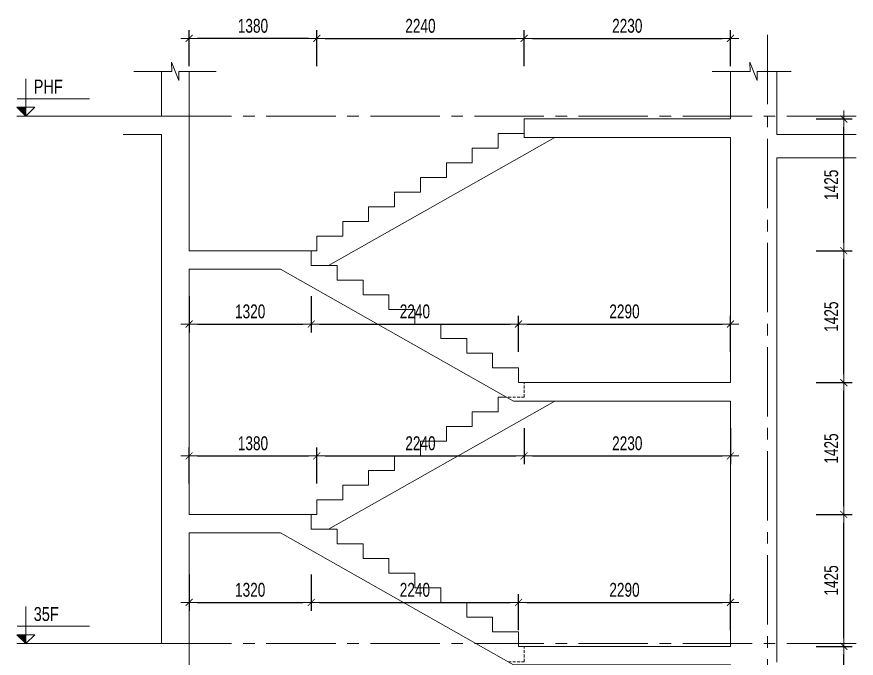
# Model space of a CAD drawing. Header units: millimetres. Extents: x -179076 to 254975, y -18667 to 296191.
# Drawn here: x 86199 to 95271, y 103619 to 110551 of the extents above; entities that cross this region are included whole.
import ezdxf

# ---------------------------------------------------------------- set-up
doc = ezdxf.new("R2010")
doc.units = ezdxf.units.MM
doc.linetypes.add('CENTER2', pattern=[1.125, 0.75, -0.125, 0.125, -0.125])
doc.linetypes.add('HIDDEN2', pattern=[4.7625, 3.175, -1.5875])
doc.layers.get('Defpoints').update_dxf_attribs({"color": 151, "lineweight": 9})
for name, color, linetype, lineweight in [('NDC_S_ANNO', 7, 'Continuous', 20), ('NDC_S_AXIS', 5, 'CENTER2', 13), ('NDC_S_CONTINUOUS', 3, 'Continuous', 20), ('NDC_S_DIM', 1, 'Continuous', 15), ('NDC_S_HIDDEN', 8, 'HIDDEN2', 13), ('NDC_S_SLAB', 2, 'Continuous', 20), ('NDC_S_SYMBOL', 1, 'Continuous', 15), ('NDC_S_TEXT SYMBOL', 7, 'Continuous', 20), ('NDC_S_VN TEXT', 7, 'Continuous', 20)]:
    doc.layers.add(name, color=color, linetype=linetype, lineweight=lineweight)
doc.styles.add('NDC_ANNO', font='', dxfattribs={"width": 0.8})
doc.styles.add('NDC_DIM', font='', dxfattribs={"width": 0.75})
doc.styles.get('NDC_ANNO').set_extended_font_data('Dotum')
doc.styles.get('NDC_DIM').set_extended_font_data('Dotum')
doc.dimstyles.new('NDC_dim_60', dxfattribs={"dimscale": 60, "dimtxt": 2.5, "dimasz": 1.5, "dimexe": 1.5, "dimexo": 2.5, "dimgap": 1, "dimtad": 1, "dimdec": 0, "dimzin": 0, "dimdsep": 46, "dimtxsty": 'NDC_DIM', "dimblk": 'DIMMARK', "dimcen": 0.09, "dimdle": 1.2, "dimclrd": 1, "dimclre": 1, "dimclrt": 3, "dimadec": 0, "dimazin": 0, "dimtfac": 1, "dimtdec": 0, "dimtix": 1, "dimtofl": 0, "dimtmove": 0, "dimatfit": 3, "dimfxl": 5, "dimfxlon": 1, "dimtolj": 1, "dimtzin": 0, "dimarcsym": 0})

# ---------------------------------------------------------------- blocks, each defined once
blk = doc.blocks.new('kata_block_CT')
at = {"layer": 'NDC_S_ANNO'}
blk.add_hatch(color=3, dxfattribs=at).paths.add_polyline_path([(0, 1.6), (-1.61, 1.6), (0, 0)])
at = {"layer": 'NDC_S_ANNO', "ltscale": 50}
h = blk.add_hatch(dxfattribs=at)
h.set_pattern_fill('ANSI31', color=256, scale=1.406, style=0)
h.paths.add_polyline_path([(0, 1.6), (0, 0), (1.61, 1.6)])
for p, q in [((-1.59, 3.14), (11.47, 3.14)), ((11.56, 0), (-1.64, 0))]:
    blk.add_line(p, q, dxfattribs=at)
for points in [[(0, 6.69), (0, 0)], [(0, 0), (-1.61, 1.6), (0, 1.6)], [(0, 0), (1.61, 1.6), (0, 1.6)]]:
    blk.add_lwpolyline(points, dxfattribs=at)
at = {"layer": 'NDC_S_ANNO', "color": 8, "ltscale": 50}
blk.add_lwpolyline([(0, 0), (-1.61, 1.6), (0, 1.6)], dxfattribs=at)
at = {"layer": 'NDC_S_TEXT SYMBOL', "color": 3, "style": 'NDC_ANNO', "width": 0.8}
blk.add_attdef('CT', (1.41, 4.07), '', height=2.5, dxfattribs=at)
blk = doc.blocks.new('DIMMARK')
at = {"layer": 'NDC_S_DIM', "color": 1}
blk.add_line((-1.5, 0), (1, 0), dxfattribs=at)
at = {"layer": 'NDC_S_DIM', "color": 2, "const_width": 0.1}
blk.add_lwpolyline([(-0.42, -0.42), (0.42, 0.42)], dxfattribs=at)
blk = doc.blocks.new('*D2973')
at = {"layer": 'Defpoints', "color": 0, "transparency": 16777216}
for p in [(88061.5, 105172.4), (89381.5, 105172.4), (89381.5, 104222.4)]:
    blk.add_point(p, dxfattribs=at)
at = {"layer": 'NDC_S_DIM', "color": 1, "lineweight": -2, "transparency": 16777216}
for p, q in [((88061.5, 104522.4), (88061.5, 104132.4)), ((89381.5, 104522.4), (89381.5, 104132.4)), ((88151.5, 104222.4), (89291.5, 104222.4))]:
    blk.add_line(p, q, dxfattribs=at)
at = {"layer": 'NDC_S_DIM', "color": 1, "lineweight": -2, "transparency": 16777216, "xscale": 90, "yscale": 90, "zscale": 90, "rotation": 180}
blk.add_blockref('DIMMARK', (88061.5, 104222.4), dxfattribs=at)
at = {"layer": 'NDC_S_DIM', "color": 1, "lineweight": -2, "transparency": 16777216, "xscale": 90, "yscale": 90, "zscale": 90}
blk.add_blockref('DIMMARK', (89381.5, 104222.4), dxfattribs=at)
at = {"layer": 'NDC_S_DIM', "color": 3, "transparency": 16777216, "insert": (88721.5, 104357.5), "char_height": 150, "attachment_point": 5, "style": 'NDC_DIM'}
blk.add_mtext('\\A1;1320', dxfattribs=at)
blk = doc.blocks.new('*D2930')
at = {"layer": 'Defpoints', "color": 0, "transparency": 16777216}
for p in [(89381.5, 105172.4), (91621.5, 104222.4), (91621.5, 103747.4)]:
    blk.add_point(p, dxfattribs=at)
at = {"layer": 'NDC_S_DIM', "color": 1, "lineweight": -2, "transparency": 16777216}
for p, q in [((89381.5, 104522.4), (89381.5, 104132.4)), ((91621.5, 103922.4), (91621.5, 104312.4)), ((89471.5, 104222.4), (91531.5, 104222.4))]:
    blk.add_line(p, q, dxfattribs=at)
at = {"layer": 'NDC_S_DIM', "color": 1, "lineweight": -2, "transparency": 16777216, "xscale": 90, "yscale": 90, "zscale": 90, "rotation": 180}
blk.add_blockref('DIMMARK', (89381.5, 104222.4), dxfattribs=at)
at = {"layer": 'NDC_S_DIM', "color": 1, "lineweight": -2, "transparency": 16777216, "xscale": 90, "yscale": 90, "zscale": 90}
blk.add_blockref('DIMMARK', (91621.5, 104222.4), dxfattribs=at)
at = {"layer": 'NDC_S_DIM', "color": 3, "transparency": 16777216, "insert": (90501.5, 104357.5), "char_height": 150, "attachment_point": 5, "style": 'NDC_DIM'}
blk.add_mtext('\\A1;2240', dxfattribs=at)
blk = doc.blocks.new('*D2931')
at = {"layer": 'Defpoints', "color": 0, "transparency": 16777216}
for p in [(93911.5, 104222.4), (91621.5, 103747.4), (93911.5, 103747.4)]:
    blk.add_point(p, dxfattribs=at)
at = {"layer": 'NDC_S_DIM', "color": 1, "lineweight": -2, "transparency": 16777216}
for p, q in [((91621.5, 103922.4), (91621.5, 104312.4)), ((93911.5, 103922.4), (93911.5, 104312.4)), ((91711.5, 104222.4), (93821.5, 104222.4))]:
    blk.add_line(p, q, dxfattribs=at)
at = {"layer": 'NDC_S_DIM', "color": 1, "lineweight": -2, "transparency": 16777216, "xscale": 90, "yscale": 90, "zscale": 90, "rotation": 180}
blk.add_blockref('DIMMARK', (91621.5, 104222.4), dxfattribs=at)
at = {"layer": 'NDC_S_DIM', "color": 1, "lineweight": -2, "transparency": 16777216, "xscale": 90, "yscale": 90, "zscale": 90}
blk.add_blockref('DIMMARK', (93911.5, 104222.4), dxfattribs=at)
at = {"layer": 'NDC_S_DIM', "color": 3, "transparency": 16777216, "insert": (92766.5, 104357.5), "char_height": 150, "attachment_point": 5, "style": 'NDC_DIM'}
blk.add_mtext('\\A1;2290', dxfattribs=at)
blk = doc.blocks.new('*D2932')
at = {"layer": 'Defpoints', "color": 0, "transparency": 16777216}
for p in [(89441.5, 105805.7), (88061.5, 105172.4), (89441.5, 105172.4)]:
    blk.add_point(p, dxfattribs=at)
at = {"layer": 'NDC_S_DIM', "color": 1, "lineweight": -2, "transparency": 16777216}
for p, q in [((88061.5, 105505.7), (88061.5, 105895.7)), ((89441.5, 105505.7), (89441.5, 105895.7)), ((88151.5, 105805.7), (89351.5, 105805.7))]:
    blk.add_line(p, q, dxfattribs=at)
at = {"layer": 'NDC_S_DIM', "color": 1, "lineweight": -2, "transparency": 16777216, "xscale": 90, "yscale": 90, "zscale": 90, "rotation": 180}
blk.add_blockref('DIMMARK', (88061.5, 105805.7), dxfattribs=at)
at = {"layer": 'NDC_S_DIM', "color": 1, "lineweight": -2, "transparency": 16777216, "xscale": 90, "yscale": 90, "zscale": 90}
blk.add_blockref('DIMMARK', (89441.5, 105805.7), dxfattribs=at)
at = {"layer": 'NDC_S_DIM', "color": 3, "transparency": 16777216, "insert": (88751.5, 105940.9), "char_height": 150, "attachment_point": 5, "style": 'NDC_DIM'}
blk.add_mtext('\\A1;1380', dxfattribs=at)
blk = doc.blocks.new('*D2933')
at = {"layer": 'Defpoints', "color": 0, "transparency": 16777216}
for p in [(91681.5, 106439.1), (91681.5, 105805.7), (89441.5, 105172.4)]:
    blk.add_point(p, dxfattribs=at)
at = {"layer": 'NDC_S_DIM', "color": 1, "lineweight": -2, "transparency": 16777216}
for p, q in [((91681.5, 106105.7), (91681.5, 105715.7)), ((89441.5, 105505.7), (89441.5, 105895.7)), ((89531.5, 105805.7), (91591.5, 105805.7))]:
    blk.add_line(p, q, dxfattribs=at)
at = {"layer": 'NDC_S_DIM', "color": 1, "lineweight": -2, "transparency": 16777216, "xscale": 90, "yscale": 90, "zscale": 90, "rotation": 180}
blk.add_blockref('DIMMARK', (89441.5, 105805.7), dxfattribs=at)
at = {"layer": 'NDC_S_DIM', "color": 1, "lineweight": -2, "transparency": 16777216, "xscale": 90, "yscale": 90, "zscale": 90}
blk.add_blockref('DIMMARK', (91681.5, 105805.7), dxfattribs=at)
at = {"layer": 'NDC_S_DIM', "color": 3, "transparency": 16777216, "insert": (90561.5, 105940.9), "char_height": 150, "attachment_point": 5, "style": 'NDC_DIM'}
blk.add_mtext('\\A1;2240', dxfattribs=at)
blk = doc.blocks.new('*D2934')
at = {"layer": 'Defpoints', "color": 0, "transparency": 16777216}
for p in [(91681.5, 106439.1), (93911.5, 106285.6), (93911.5, 105805.7)]:
    blk.add_point(p, dxfattribs=at)
at = {"layer": 'NDC_S_DIM', "color": 1, "lineweight": -2, "transparency": 16777216}
for p, q in [((91681.5, 106105.7), (91681.5, 105715.7)), ((93911.5, 106105.7), (93911.5, 105715.7)), ((91771.5, 105805.7), (93821.5, 105805.7))]:
    blk.add_line(p, q, dxfattribs=at)
at = {"layer": 'NDC_S_DIM', "color": 1, "lineweight": -2, "transparency": 16777216, "xscale": 90, "yscale": 90, "zscale": 90, "rotation": 180}
blk.add_blockref('DIMMARK', (91681.5, 105805.7), dxfattribs=at)
at = {"layer": 'NDC_S_DIM', "color": 1, "lineweight": -2, "transparency": 16777216, "xscale": 90, "yscale": 90, "zscale": 90}
blk.add_blockref('DIMMARK', (93911.5, 105805.7), dxfattribs=at)
at = {"layer": 'NDC_S_DIM', "color": 3, "transparency": 16777216, "insert": (92796.5, 105940.9), "char_height": 150, "attachment_point": 5, "style": 'NDC_DIM'}
blk.add_mtext('\\A1;2230', dxfattribs=at)
blk = doc.blocks.new('*D2935')
at = {"layer": 'Defpoints', "color": 0, "transparency": 16777216}
for p in [(88061.5, 108022.4), (89381.5, 108022.4), (89381.5, 107230.7)]:
    blk.add_point(p, dxfattribs=at)
at = {"layer": 'NDC_S_DIM', "color": 1, "lineweight": -2, "transparency": 16777216}
for p, q in [((88061.5, 107530.7), (88061.5, 107140.7)), ((89381.5, 107530.7), (89381.5, 107140.7)), ((88151.5, 107230.7), (89291.5, 107230.7))]:
    blk.add_line(p, q, dxfattribs=at)
at = {"layer": 'NDC_S_DIM', "color": 1, "lineweight": -2, "transparency": 16777216, "xscale": 90, "yscale": 90, "zscale": 90, "rotation": 180}
blk.add_blockref('DIMMARK', (88061.5, 107230.7), dxfattribs=at)
at = {"layer": 'NDC_S_DIM', "color": 1, "lineweight": -2, "transparency": 16777216, "xscale": 90, "yscale": 90, "zscale": 90}
blk.add_blockref('DIMMARK', (89381.5, 107230.7), dxfattribs=at)
at = {"layer": 'NDC_S_DIM', "color": 3, "transparency": 16777216, "insert": (88721.5, 107365.9), "char_height": 150, "attachment_point": 5, "style": 'NDC_DIM'}
blk.add_mtext('\\A1;1320', dxfattribs=at)
blk = doc.blocks.new('*D2936')
at = {"layer": 'Defpoints', "color": 0, "transparency": 16777216}
for p in [(89381.5, 108022.4), (91621.5, 107230.7), (91621.5, 106597.4)]:
    blk.add_point(p, dxfattribs=at)
at = {"layer": 'NDC_S_DIM', "color": 1, "lineweight": -2, "transparency": 16777216}
for p, q in [((89381.5, 107530.7), (89381.5, 107140.7)), ((91621.5, 106930.7), (91621.5, 107320.7)), ((89471.5, 107230.7), (91531.5, 107230.7))]:
    blk.add_line(p, q, dxfattribs=at)
at = {"layer": 'NDC_S_DIM', "color": 1, "lineweight": -2, "transparency": 16777216, "xscale": 90, "yscale": 90, "zscale": 90, "rotation": 180}
blk.add_blockref('DIMMARK', (89381.5, 107230.7), dxfattribs=at)
at = {"layer": 'NDC_S_DIM', "color": 1, "lineweight": -2, "transparency": 16777216, "xscale": 90, "yscale": 90, "zscale": 90}
blk.add_blockref('DIMMARK', (91621.5, 107230.7), dxfattribs=at)
at = {"layer": 'NDC_S_DIM', "color": 3, "transparency": 16777216, "insert": (90501.5, 107365.9), "char_height": 150, "attachment_point": 5, "style": 'NDC_DIM'}
blk.add_mtext('\\A1;2240', dxfattribs=at)
blk = doc.blocks.new('*D2937')
at = {"layer": 'Defpoints', "color": 0, "transparency": 16777216}
for p in [(93911.5, 107230.7), (91621.5, 106597.4), (93911.5, 106597.4)]:
    blk.add_point(p, dxfattribs=at)
at = {"layer": 'NDC_S_DIM', "color": 1, "lineweight": -2, "transparency": 16777216}
for p, q in [((91621.5, 106930.7), (91621.5, 107320.7)), ((93911.5, 106930.7), (93911.5, 107320.7)), ((91711.5, 107230.7), (93821.5, 107230.7))]:
    blk.add_line(p, q, dxfattribs=at)
at = {"layer": 'NDC_S_DIM', "color": 1, "lineweight": -2, "transparency": 16777216, "xscale": 90, "yscale": 90, "zscale": 90, "rotation": 180}
blk.add_blockref('DIMMARK', (91621.5, 107230.7), dxfattribs=at)
at = {"layer": 'NDC_S_DIM', "color": 1, "lineweight": -2, "transparency": 16777216, "xscale": 90, "yscale": 90, "zscale": 90}
blk.add_blockref('DIMMARK', (93911.5, 107230.7), dxfattribs=at)
at = {"layer": 'NDC_S_DIM', "color": 3, "transparency": 16777216, "insert": (92766.5, 107365.9), "char_height": 150, "attachment_point": 5, "style": 'NDC_DIM'}
blk.add_mtext('\\A1;2290', dxfattribs=at)
blk = doc.blocks.new('*D2938')
at = {"layer": 'Defpoints', "color": 0, "transparency": 16777216}
for p in [(91681.5, 110317.2), (91681.5, 109289.1), (89441.5, 108022.4)]:
    blk.add_point(p, dxfattribs=at)
at = {"layer": 'NDC_S_DIM', "color": 1, "lineweight": -2, "transparency": 16777216}
for p, q in [((89441.5, 110017.2), (89441.5, 110407.2)), ((91681.5, 110017.2), (91681.5, 110407.2)), ((89531.5, 110317.2), (91591.5, 110317.2))]:
    blk.add_line(p, q, dxfattribs=at)
at = {"layer": 'NDC_S_DIM', "color": 1, "lineweight": -2, "transparency": 16777216, "xscale": 90, "yscale": 90, "zscale": 90, "rotation": 180}
blk.add_blockref('DIMMARK', (89441.5, 110317.2), dxfattribs=at)
at = {"layer": 'NDC_S_DIM', "color": 1, "lineweight": -2, "transparency": 16777216, "xscale": 90, "yscale": 90, "zscale": 90}
blk.add_blockref('DIMMARK', (91681.5, 110317.2), dxfattribs=at)
at = {"layer": 'NDC_S_DIM', "color": 3, "transparency": 16777216, "insert": (90561.5, 110452.3), "char_height": 150, "attachment_point": 5, "style": 'NDC_DIM'}
blk.add_mtext('\\A1;2240', dxfattribs=at)
blk = doc.blocks.new('*D2939')
at = {"layer": 'Defpoints', "color": 0, "transparency": 16777216}
for p in [(93911.5, 110317.2), (93911.5, 109477.4), (91681.5, 109289.1)]:
    blk.add_point(p, dxfattribs=at)
at = {"layer": 'NDC_S_DIM', "color": 1, "lineweight": -2, "transparency": 16777216}
for p, q in [((91681.5, 110017.2), (91681.5, 110407.2)), ((93911.5, 110017.2), (93911.5, 110407.2)), ((91771.5, 110317.2), (93821.5, 110317.2))]:
    blk.add_line(p, q, dxfattribs=at)
at = {"layer": 'NDC_S_DIM', "color": 1, "lineweight": -2, "transparency": 16777216, "xscale": 90, "yscale": 90, "zscale": 90, "rotation": 180}
blk.add_blockref('DIMMARK', (91681.5, 110317.2), dxfattribs=at)
at = {"layer": 'NDC_S_DIM', "color": 1, "lineweight": -2, "transparency": 16777216, "xscale": 90, "yscale": 90, "zscale": 90}
blk.add_blockref('DIMMARK', (93911.5, 110317.2), dxfattribs=at)
at = {"layer": 'NDC_S_DIM', "color": 3, "transparency": 16777216, "insert": (92796.5, 110452.3), "char_height": 150, "attachment_point": 5, "style": 'NDC_DIM'}
blk.add_mtext('\\A1;2230', dxfattribs=at)
blk = doc.blocks.new('*D2940')
at = {"layer": 'Defpoints', "color": 0, "transparency": 16777216}
for p in [(88061.5, 110317.2), (88061.5, 108022.4), (89441.5, 108022.4)]:
    blk.add_point(p, dxfattribs=at)
at = {"layer": 'NDC_S_DIM', "color": 1, "lineweight": -2, "transparency": 16777216}
for p, q in [((88061.5, 110017.2), (88061.5, 110407.2)), ((89441.5, 110017.2), (89441.5, 110407.2)), ((89351.5, 110317.2), (88151.5, 110317.2))]:
    blk.add_line(p, q, dxfattribs=at)
at = {"layer": 'NDC_S_DIM', "color": 1, "lineweight": -2, "transparency": 16777216, "xscale": 90, "yscale": 90, "zscale": 90, "rotation": 180}
blk.add_blockref('DIMMARK', (88061.5, 110317.2), dxfattribs=at)
at = {"layer": 'NDC_S_DIM', "color": 1, "lineweight": -2, "transparency": 16777216, "xscale": 90, "yscale": 90, "zscale": 90}
blk.add_blockref('DIMMARK', (89441.5, 110317.2), dxfattribs=at)
at = {"layer": 'NDC_S_DIM', "color": 3, "transparency": 16777216, "insert": (88751.5, 110452.3), "char_height": 150, "attachment_point": 5, "style": 'NDC_DIM'}
blk.add_mtext('\\A1;1380', dxfattribs=at)
blk = doc.blocks.new('*D3109')
at = {"layer": 'Defpoints', "color": 0, "transparency": 16777216}
for p in [(91621.5, 103747.4), (95136.3, 103747.4), (89441.5, 102247.4)]:
    blk.add_point(p, dxfattribs=at)
at = {"layer": 'NDC_S_DIM', "color": 1, "lineweight": -2, "transparency": 16777216}
for p, q in [((94836.3, 103747.4), (95226.3, 103747.4)), ((95136.3, 102337.4), (95136.3, 103657.4)), ((94836.3, 102247.4), (95226.3, 102247.4))]:
    blk.add_line(p, q, dxfattribs=at)
at = {"layer": 'NDC_S_DIM', "color": 1, "lineweight": -2, "transparency": 16777216, "xscale": 90, "yscale": 90, "zscale": 90}
for p, rotation in [((95136.3, 103747.4), 90), ((95136.3, 102247.4), 270)]:
    blk.add_blockref('DIMMARK', p, dxfattribs=dict(at, rotation=rotation))
at = {"layer": 'NDC_S_DIM', "color": 3, "transparency": 16777216, "insert": (95001.2, 102997.4), "char_height": 150, "attachment_point": 5, "rotation": 90, "style": 'NDC_DIM'}
blk.add_mtext('\\A1;1500', dxfattribs=at)
blk = doc.blocks.new('*D3110')
at = {"layer": 'Defpoints', "color": 0, "transparency": 16777216}
for p in [(89441.5, 105172.4), (95136.3, 105172.4), (91621.5, 103747.4)]:
    blk.add_point(p, dxfattribs=at)
at = {"layer": 'NDC_S_DIM', "color": 1, "lineweight": -2, "transparency": 16777216}
for p, q in [((94836.3, 105172.4), (95226.3, 105172.4)), ((95136.3, 103837.4), (95136.3, 105082.4)), ((94836.3, 103747.4), (95226.3, 103747.4))]:
    blk.add_line(p, q, dxfattribs=at)
at = {"layer": 'NDC_S_DIM', "color": 1, "lineweight": -2, "transparency": 16777216, "xscale": 90, "yscale": 90, "zscale": 90}
for p, rotation in [((95136.3, 105172.4), 90), ((95136.3, 103747.4), 270)]:
    blk.add_blockref('DIMMARK', p, dxfattribs=dict(at, rotation=rotation))
at = {"layer": 'NDC_S_DIM', "color": 3, "transparency": 16777216, "insert": (95001.2, 104459.9), "char_height": 150, "attachment_point": 5, "rotation": 90, "style": 'NDC_DIM'}
blk.add_mtext('\\A1;1425', dxfattribs=at)
blk = doc.blocks.new('*D3111')
at = {"layer": 'Defpoints', "color": 0, "transparency": 16777216}
for p in [(91621.5, 106597.4), (95136.3, 106597.4), (89441.5, 105172.4)]:
    blk.add_point(p, dxfattribs=at)
at = {"layer": 'NDC_S_DIM', "color": 1, "lineweight": -2, "transparency": 16777216}
for p, q in [((94836.3, 106597.4), (95226.3, 106597.4)), ((95136.3, 105262.4), (95136.3, 106507.4)), ((94836.3, 105172.4), (95226.3, 105172.4))]:
    blk.add_line(p, q, dxfattribs=at)
at = {"layer": 'NDC_S_DIM', "color": 1, "lineweight": -2, "transparency": 16777216, "xscale": 90, "yscale": 90, "zscale": 90}
for p, rotation in [((95136.3, 106597.4), 90), ((95136.3, 105172.4), 270)]:
    blk.add_blockref('DIMMARK', p, dxfattribs=dict(at, rotation=rotation))
at = {"layer": 'NDC_S_DIM', "color": 3, "transparency": 16777216, "insert": (95001.2, 105884.9), "char_height": 150, "attachment_point": 5, "rotation": 90, "style": 'NDC_DIM'}
blk.add_mtext('\\A1;1425', dxfattribs=at)
blk = doc.blocks.new('*D3112')
at = {"layer": 'Defpoints', "color": 0, "transparency": 16777216}
for p in [(89441.5, 108022.4), (95136.3, 108022.4), (91621.5, 106597.4)]:
    blk.add_point(p, dxfattribs=at)
at = {"layer": 'NDC_S_DIM', "color": 1, "lineweight": -2, "transparency": 16777216}
for p, q in [((94836.3, 108022.4), (95226.3, 108022.4)), ((95136.3, 106687.4), (95136.3, 107932.4)), ((94836.3, 106597.4), (95226.3, 106597.4))]:
    blk.add_line(p, q, dxfattribs=at)
at = {"layer": 'NDC_S_DIM', "color": 1, "lineweight": -2, "transparency": 16777216, "xscale": 90, "yscale": 90, "zscale": 90}
for p, rotation in [((95136.3, 108022.4), 90), ((95136.3, 106597.4), 270)]:
    blk.add_blockref('DIMMARK', p, dxfattribs=dict(at, rotation=rotation))
at = {"layer": 'NDC_S_DIM', "color": 3, "transparency": 16777216, "insert": (95001.2, 107309.9), "char_height": 150, "attachment_point": 5, "rotation": 90, "style": 'NDC_DIM'}
blk.add_mtext('\\A1;1425', dxfattribs=at)
blk = doc.blocks.new('*D3113')
at = {"layer": 'Defpoints', "color": 0, "transparency": 16777216}
for p in [(91681.5, 109447.4), (95136.3, 109447.4), (89441.5, 108022.4)]:
    blk.add_point(p, dxfattribs=at)
at = {"layer": 'NDC_S_DIM', "color": 1, "lineweight": -2, "transparency": 16777216}
for p, q in [((94836.3, 109447.4), (95226.3, 109447.4)), ((95136.3, 108112.4), (95136.3, 109357.4)), ((94836.3, 108022.4), (95226.3, 108022.4))]:
    blk.add_line(p, q, dxfattribs=at)
at = {"layer": 'NDC_S_DIM', "color": 1, "lineweight": -2, "transparency": 16777216, "xscale": 90, "yscale": 90, "zscale": 90}
for p, rotation in [((95136.3, 109447.4), 90), ((95136.3, 108022.4), 270)]:
    blk.add_blockref('DIMMARK', p, dxfattribs=dict(at, rotation=rotation))
at = {"layer": 'NDC_S_DIM', "color": 3, "transparency": 16777216, "insert": (95001.2, 108734.9), "char_height": 150, "attachment_point": 5, "rotation": 90, "style": 'NDC_DIM'}
blk.add_mtext('\\A1;1425', dxfattribs=at)

msp = doc.modelspace()

# ---------------------------------------------------------------- linework, layer by layer
at = {"layer": 'NDC_S_AXIS', "ltscale": 1000}
for p, q in [((94311.5, 110357), (94311.5, 93177.2)), ((95270.5, 109477.4), (86203.3, 109477.4)), ((95270.5, 103777.4), (86203.3, 103777.4))]:
    msp.add_line(p, q, dxfattribs=at)
at = {"layer": 'NDC_S_CONTINUOUS'}
for p, q in [((89567.8, 107864.1), (92014.1, 109247.4)), ((89567.8, 105014.1), (92014.1, 106397.4))]:
    msp.add_line(p, q, dxfattribs=at)
for points in [[(89381.5, 108022.4), (89441.5, 108022.4), (89441.5, 108180.7), (89721.5, 108180.7), (89721.5, 108339.1), (90001.5, 108339.1), (90001.5, 108497.4), (90281.5, 108497.4), (90281.5, 108655.7), (90561.5, 108655.7), (90561.5, 108814.1), (90841.5, 108814.1), (90841.5, 108972.4), (91121.5, 108972.4), (91121.5, 109130.7), (91401.5, 109130.7), (91401.5, 109289.1), (91681.5, 109289.1), (91681.5, 109447.4), (91931.5, 109447.4)], [(89381.5, 105172.4), (89441.5, 105172.4), (89441.5, 105330.7), (89721.5, 105330.7), (89721.5, 105489.1), (90001.5, 105489.1), (90001.5, 105647.4), (90281.5, 105647.4), (90281.5, 105805.7), (90561.5, 105805.7), (90561.5, 105964.1), (90841.5, 105964.1), (90841.5, 106122.4), (91121.5, 106122.4), (91121.5, 106280.7), (91401.5, 106280.7), (91401.5, 106439.1), (91495.2, 106439.1)]]:
    msp.add_lwpolyline(points, dxfattribs=at)
at = {"layer": 'NDC_S_HIDDEN', "ltscale": 10}
for points in [[(91510.5, 106439.1), (91681.5, 106439.1), (91681.5, 106597.4)], [(91510.5, 103580.7), (91681.5, 103580.7), (91681.5, 103744.4)]]:
    msp.add_lwpolyline(points, dxfattribs=at)
at = {"layer": 'NDC_S_SLAB'}
for p, q in [((88061.5, 109961), (88061.5, 108022.4)), ((93911.5, 109447.4), (93911.5, 109961)), ((94411.5, 109961), (94411.5, 109277.4)), ((87348.4, 109477.4), (87761.5, 109477.4)), ((93911.5, 109447.4), (91681.5, 109447.4)), ((91681.5, 109447.4), (91681.5, 109247.4)), ((87348.4, 109277.4), (87761.5, 109277.4)), ((93911.5, 109247.4), (91681.5, 109247.4)), ((93911.5, 106597.4), (93911.5, 109247.4)), ((94411.5, 109277.4), (95270.5, 109277.4)), ((94411.5, 109027.4), (94411.5, 103577.4)), ((95270.5, 109027.4), (94411.5, 109027.4)), ((88061.5, 107822.4), (88061.5, 105172.4)), ((93911.5, 103747.4), (93911.5, 106397.4)), ((88061.5, 104972.4), (88061.5, 102247.4)), ((87348.4, 103777.4), (87761.5, 103777.4))]:
    msp.add_line(p, q, dxfattribs=at)
for points in [[(87761.5, 109961), (87761.5, 109477.4)], [(87761.5, 109277.4), (87761.5, 103777.4)], [(93911.5, 106597.4), (91621.5, 106597.4), (91621.5, 106755.7), (91341.5, 106755.7), (91341.5, 106914.1), (91061.5, 106914.1), (91061.5, 107072.4), (90781.5, 107072.4), (90781.5, 107230.7), (90501.5, 107230.7), (90501.5, 107389.1), (90221.5, 107389.1), (90221.5, 107547.4), (89941.5, 107547.4), (89941.5, 107705.7), (89661.5, 107705.7), (89661.5, 107864.1), (89381.5, 107864.1), (89381.5, 108022.4), (88061.5, 108022.4)], [(93911.5, 106397.4), (91568.8, 106397.4), (89048.8, 107822.4), (88061.5, 107822.4)], [(93911.5, 103747.4), (91621.5, 103747.4), (91621.5, 103905.7), (91341.5, 103905.7), (91341.5, 104064.1), (91061.5, 104064.1), (91061.5, 104222.4), (90781.5, 104222.4), (90781.5, 104380.7), (90501.5, 104380.7), (90501.5, 104539.1), (90221.5, 104539.1), (90221.5, 104697.4), (89941.5, 104697.4), (89941.5, 104855.7), (89661.5, 104855.7), (89661.5, 105014.1), (89381.5, 105014.1), (89381.5, 105172.4), (88061.5, 105172.4)], [(93911.5, 100747.4), (93911.5, 103547.4), (91568.8, 103547.4), (89048.8, 104972.4), (88061.5, 104972.4)]]:
    msp.add_lwpolyline(points, dxfattribs=at)
at = {"layer": 'NDC_S_SYMBOL'}
for points in [[(87464, 109961), (87873.6, 109961), (87871.5, 110061), (87951.5, 109861), (87949.3, 109961), (88355.6, 109961)], [(93714, 109961), (94123.6, 109961), (94121.5, 110061), (94201.5, 109861), (94199.3, 109961), (94566.2, 109961)]]:
    msp.add_lwpolyline(points, dxfattribs=at)

# ---------------------------------------------------------------- block references
at = {"layer": 'NDC_S_VN TEXT', "xscale": 60, "yscale": 60, "zscale": 60}
for p, values in [((86297.7, 109477.4), {'CT': 'PHF'}), ((86297.7, 103777.4), {'CT': '35F'})]:
    msp.add_blockref('kata_block_CT', p, dxfattribs=at).add_auto_attribs(values)

# ---------------------------------------------------------------- dimensions: what is measured, and where the dimension line sits
at = {"layer": 'NDC_S_DIM'}
for base, p1, p2, picture, middle in [((88061.5, 110317.2), (89441.5, 108022.4), (88061.5, 108022.4), '*D2940', (88751.5, 110452.3)), ((93911.5, 110317.2), (91681.5, 109289.1), (93911.5, 109477.4), '*D2939', (92796.5, 110452.3)), ((91621.5, 107230.7), (89381.5, 108022.4), (91621.5, 106597.4), '*D2936', (90501.5, 107365.9)), ((93911.5, 107230.7), (91621.5, 106597.4), (93911.5, 106597.4), '*D2937', (92766.5, 107365.9)), ((91681.5, 105805.7), (89441.5, 105172.4), (91681.5, 106439.1), '*D2933', (90561.5, 105940.9)), ((93911.5, 105805.7), (91681.5, 106439.1), (93911.5, 106285.6), '*D2934', (92796.5, 105940.9)), ((91621.5, 104222.4), (89381.5, 105172.4), (91621.5, 103747.4), '*D2930', (90501.5, 104357.5)), ((93911.5, 104222.4), (91621.5, 103747.4), (93911.5, 103747.4), '*D2931', (92766.5, 104357.5))]:
    dim = msp.add_linear_dim(base=base, p1=p1, p2=p2, dimstyle='NDC_dim_60', override={"dimtmove": 1}, dxfattribs=at)
    dim.commit()
    dim.dimension.update_dxf_attribs({"geometry": picture, "text_midpoint": middle})
for base, p1, p2, picture, middle in [((91681.5, 110317.2), (89441.5, 108022.4), (91681.5, 109289.1), '*D2938', (90561.5, 110452.3)), ((89381.5, 107230.7), (88061.5, 108022.4), (89381.5, 108022.4), '*D2935', (88721.5, 107365.9)), ((89441.5, 105805.7), (88061.5, 105172.4), (89441.5, 105172.4), '*D2932', (88751.5, 105940.9)), ((89381.5, 104222.4), (88061.5, 105172.4), (89381.5, 105172.4), '*D2973', (88721.5, 104357.5))]:
    dim = msp.add_linear_dim(base=base, p1=p1, p2=p2, dimstyle='NDC_dim_60', dxfattribs=at)
    dim.commit()
    dim.dimension.update_dxf_attribs({"geometry": picture, "text_midpoint": middle})
for base, p1, p2, picture, middle in [((95136.3, 109447.4), (89441.5, 108022.4), (91681.5, 109447.4), '*D3113', (95001.2, 108734.9)), ((95136.3, 108022.4), (91621.5, 106597.4), (89441.5, 108022.4), '*D3112', (95001.2, 107309.9)), ((95136.3, 106597.4), (89441.5, 105172.4), (91621.5, 106597.4), '*D3111', (95001.2, 105884.9)), ((95136.3, 105172.4), (91621.5, 103747.4), (89441.5, 105172.4), '*D3110', (95001.2, 104459.9)), ((95136.3, 103747.4), (89441.5, 102247.4), (91621.5, 103747.4), '*D3109', (95001.2, 102997.4))]:
    dim = msp.add_linear_dim(base=base, p1=p1, p2=p2, angle=90, dimstyle='NDC_dim_60', override={"dimtmove": 1}, dxfattribs=at)
    dim.commit()
    dim.dimension.update_dxf_attribs({"geometry": picture, "text_midpoint": middle})

doc.saveas('drawing.dxf')
